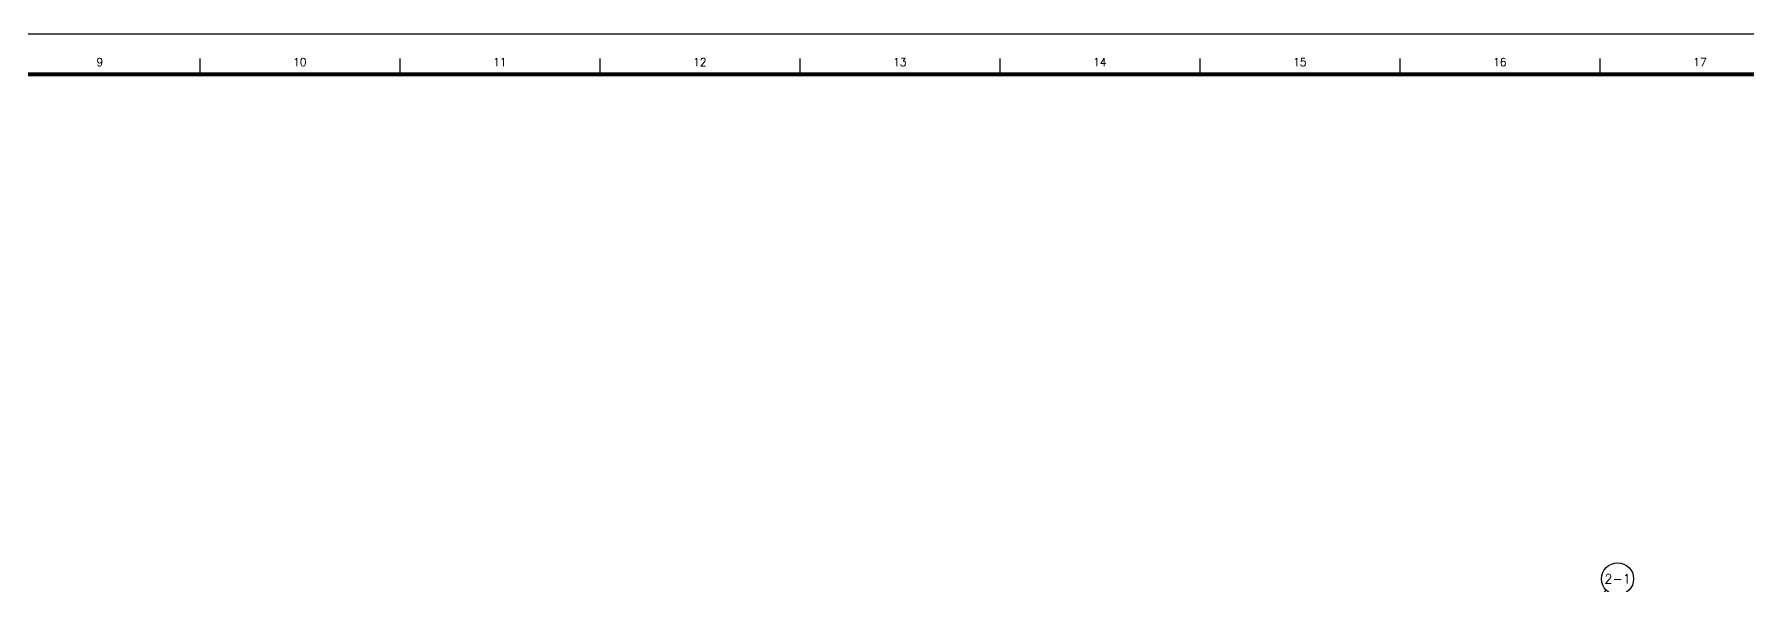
# Model space of a CAD drawing. Header units: inches. Extents: x 0 to 508000, y 0 to 738838.
# Drawn here: x 156862 to 199697, y 382755 to 396538 of the extents above; entities that cross this region are included whole.
import ezdxf
from ezdxf.enums import TextEntityAlignment as Align

# ---------------------------------------------------------------- set-up
doc = ezdxf.new("R2010")
doc.units = ezdxf.units.IN
doc.header["$LTSCALE"] = 1000
doc.header["$MEASUREMENT"] = 0
for name, color, linetype, true_color in [('AXIS', 3, 'Continuous', 0x00ff00), ('TK', 7, 'Continuous', 0xffffff), ('ZG-图框层', 4, 'Continuous', 0x00ffff)]:
    doc.layers.add(name, color=color, linetype=linetype, true_color=true_color)
doc.styles.add('ISOCP', font='txt.shx', dxfattribs={"height": 0.2, "bigfont": 'gbcbig.shx'})
doc.styles.add('TXTSTY_ANONYMOUS', font='txt.shx', dxfattribs={"height": 0.2, "bigfont": 'gbcbig.shx'})

# ---------------------------------------------------------------- blocks, each defined once
blk = doc.blocks.new('DAnoyomous7815')
at = {"layer": 'AXIS', "lineweight": -3}
for p, q in [((193333, 379815), (196162, 382643)), ((197576, 375572), (200404, 378401)), ((204435, 374370), (204435, 374536)), ((201606, 371542), (204435, 374370)), ((201818, 371329), (204647, 374158)), ((204647, 374158), (204813, 374158)), ((206910, 366238), (209738, 369067)), ((212001, 361147), (214829, 363976)), ((217092, 356056), (219920, 358884)), ((222183, 350965), (225012, 353793)), ((226638, 346510), (229466, 349338)), ((230668, 342479), (233497, 345308))]:
    blk.add_line(p, q, dxfattribs=at)
for centre in [(196444, 382926), (200687, 378683), (204435, 374936), (205213, 374158), (210021, 369350), (215112, 364258), (220203, 359167), (225294, 354076), (229749, 349621), (233780, 345591)]:
    blk.add_circle(centre, 400, dxfattribs=at)
at = {"layer": 'AXIS', "color": 7, "true_color": 0xffffff, "style": 'TXTSTY_ANONYMOUS'}
for s, height, p in [('2-1', 233.3, (196444, 382926)), ('2-2', 233.3, (200687, 378683)), ('2-3', 233.3, (204435, 374936)), ('2-4', 233.3, (205213, 374158)), ('2-5', 233.3, (210021, 369350)), ('2-6', 233.3, (215112, 364258)), ('2-7', 233.3, (220203, 359167)), ('2-8', 233.3, (225294, 354076)), ('2-9', 233.3, (229749, 349621)), ('2-10', 175, (233780, 345591))]:
    blk.add_text(s, height=height, dxfattribs=at).set_placement(p, align=Align.MIDDLE_CENTER)

msp = doc.modelspace()

# ---------------------------------------------------------------- linework, layer by layer
at = {"layer": 'TK', "lineweight": -3}
for p, q in [((161000, 395930), (161000, 395538)), ((166000, 395930), (166000, 395538)), ((171000, 395930), (171000, 395538)), ((176000, 395930), (176000, 395538)), ((181000, 395930), (181000, 395538)), ((186000, 395930), (186000, 395538)), ((191000, 395930), (191000, 395538)), ((196000, 395930), (196000, 395538))]:
    msp.add_line(p, q, dxfattribs=at)
at = {"layer": 'ZG-图框层', "lineweight": -3}
msp.add_lwpolyline([(113500, 396538), (113500, 312438), (247300, 312438), (247300, 396538)], close=True, dxfattribs=at)
at = {"layer": 'ZG-图框层', "lineweight": -3, "const_width": 100}
msp.add_lwpolyline([(116000, 313484), (116000, 395538), (246300, 395538), (246300, 313484)], close=True, dxfattribs=at)

# ---------------------------------------------------------------- block references
at = {"layer": 'AXIS'}
msp.add_blockref('DAnoyomous7815', (0, 0), dxfattribs=at)

# ---------------------------------------------------------------- texts
at = {"layer": 'TK', "style": 'ISOCP'}
for s, p in [('9', (158500, 395842)), ('10', (163500, 395842)), ('11', (168500, 395842)), ('12', (173500, 395842)), ('13', (178500, 395842)), ('14', (183500, 395842)), ('15', (188500, 395842)), ('16', (193500, 395842)), ('17', (198500, 395842))]:
    msp.add_text(s, height=200, dxfattribs=at).set_placement(p, align=Align.MIDDLE_CENTER)

doc.saveas('drawing.dxf')
